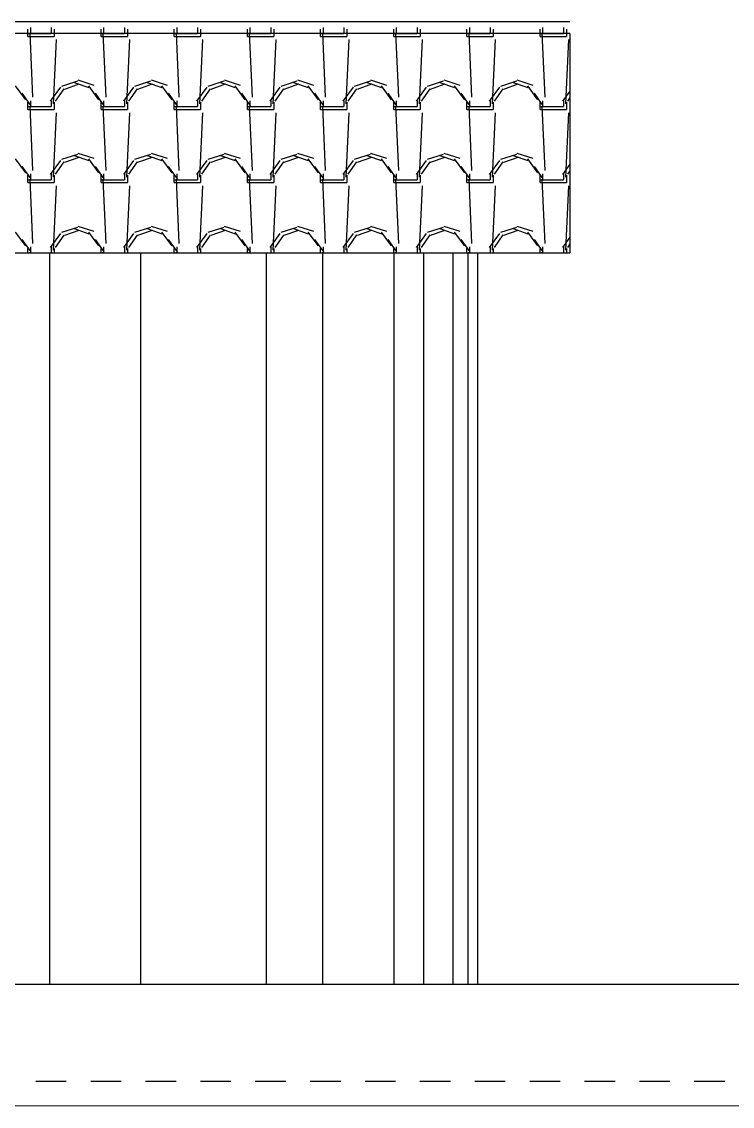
# Model space of a CAD drawing. Header units: millimetres. Extents: x 2181 to 2351, y -493 to -361.
# Drawn here: x 2246.654 to 2249.568, y -371.331 to -366.881 of the extents above; entities that cross this region are included whole.
import ezdxf

# ---------------------------------------------------------------- set-up
doc = ezdxf.new("R2010")
doc.units = ezdxf.units.MM
doc.header["$LTSCALE"] = 0.5
doc.header["$MEASUREMENT"] = 0
doc.linetypes.add('HIDDEN', pattern=[0.375, 0.25, -0.125])
doc.layers.get('0').update_dxf_attribs({"linetype": 'CONTINUOUS'})
for name, color, linetype in [('HACHURA', 253, 'CONTINUOUS'), ('P1', 1, 'CONTINUOUS'), ('P6', 4, 'CONTINUOUS'), ('PAREDE-A-DEMOLIR', 253, 'HIDDEN')]:
    doc.layers.add(name, color=color, linetype=linetype)

msp = doc.modelspace()

# ---------------------------------------------------------------- linework, layer by layer
at = {"color": 4}
msp.add_line((2247.8885, -367.8312), (2247.8882, -367.8267), dxfattribs=at)
at = {"layer": 'HACHURA'}
for p, q in [((2246.7692, -370.8289), (2246.7692, -367.8289)), ((2247.1417, -367.8289), (2247.1417, -370.8289)), ((2247.6561, -367.8289), (2247.6561, -370.8289)), ((2247.888, -367.8289), (2247.888, -370.8289)), ((2248.1805, -367.8289), (2248.1805, -370.8289)), ((2248.3015, -367.8289), (2248.3015, -370.8289)), ((2248.4225, -367.8289), (2248.4225, -370.8289)), ((2248.483, -367.8289), (2248.483, -370.8289))]:
    msp.add_line(p, q, dxfattribs=at)
at = {"layer": 'P1'}
for p, q in [((2248.9019, -366.8806), (2243.4439, -366.8806)), ((2248.9019, -366.9289), (2243.4439, -366.9289)), ((2246.6796, -366.9409), (2246.6796, -366.9109)), ((2246.6796, -366.9289), (2246.6916, -366.9289)), ((2246.7002, -367.1907), (2246.6882, -366.9267)), ((2246.6916, -366.9289), (2246.6916, -366.9049)), ((2246.6916, -366.9289), (2246.7756, -366.9289)), ((2246.7756, -366.9049), (2246.7756, -366.9289)), ((2246.7876, -366.9109), (2246.7876, -366.9409)), ((2246.9796, -366.9409), (2246.9796, -366.9109)), ((2246.9796, -366.9289), (2246.9916, -366.9289)), ((2247.0002, -367.1907), (2246.9882, -366.9267)), ((2246.9916, -366.9289), (2246.9916, -366.9049)), ((2246.9916, -366.9289), (2247.0756, -366.9289)), ((2247.0756, -366.9049), (2247.0756, -366.9289)), ((2247.0876, -366.9109), (2247.0876, -366.9409)), ((2247.2796, -366.9409), (2247.2796, -366.9109)), ((2247.2796, -366.9289), (2247.2916, -366.9289)), ((2247.3002, -367.1907), (2247.2882, -366.9267)), ((2247.2916, -366.9289), (2247.2916, -366.9049)), ((2247.2916, -366.9289), (2247.3756, -366.9289)), ((2247.3756, -366.9049), (2247.3756, -366.9289)), ((2247.3876, -366.9109), (2247.3876, -366.9409)), ((2247.5796, -366.9409), (2247.5796, -366.9109)), ((2247.5796, -366.9289), (2247.5916, -366.9289)), ((2247.6002, -367.1907), (2247.5882, -366.9267)), ((2247.5916, -366.9289), (2247.5916, -366.9049)), ((2247.5916, -366.9289), (2247.6756, -366.9289)), ((2247.6756, -366.9049), (2247.6756, -366.9289)), ((2247.6876, -366.9109), (2247.6876, -366.9409)), ((2247.8796, -366.9409), (2247.8796, -366.9109)), ((2247.8796, -366.9289), (2247.8916, -366.9289)), ((2247.9002, -367.1907), (2247.8882, -366.9267)), ((2247.8916, -366.9289), (2247.8916, -366.9049)), ((2247.8916, -366.9289), (2247.9756, -366.9289)), ((2247.9756, -366.9049), (2247.9756, -366.9289)), ((2247.9876, -366.9109), (2247.9876, -366.9409)), ((2248.1796, -366.9409), (2248.1796, -366.9109)), ((2248.1796, -366.9289), (2248.1916, -366.9289)), ((2248.2003, -367.1907), (2248.1883, -366.9267)), ((2248.1916, -366.9289), (2248.1916, -366.9049)), ((2248.1916, -366.9289), (2248.2756, -366.9289)), ((2248.2756, -366.9049), (2248.2756, -366.9289)), ((2248.2876, -366.9109), (2248.2876, -366.9409)), ((2248.4796, -366.9409), (2248.4796, -366.9109)), ((2248.4796, -366.9289), (2248.4916, -366.9289)), ((2248.5003, -367.1907), (2248.4883, -366.9267)), ((2248.4916, -366.9289), (2248.4916, -366.9049)), ((2248.4916, -366.9289), (2248.5756, -366.9289)), ((2248.5756, -366.9049), (2248.5756, -366.9289)), ((2248.5876, -366.9109), (2248.5876, -366.9409)), ((2248.7796, -366.9409), (2248.7796, -366.9109)), ((2248.7796, -366.9289), (2248.7916, -366.9289)), ((2248.8003, -367.1907), (2248.7883, -366.9267)), ((2248.7916, -366.9289), (2248.7916, -366.9049)), ((2248.7916, -366.9289), (2248.8756, -366.9289)), ((2248.8756, -366.9049), (2248.8756, -366.9289)), ((2248.8876, -366.9109), (2248.8876, -366.9409)), ((2248.9019, -366.9289), (2248.9019, -367.8289)), ((2246.6796, -366.9409), (2246.6916, -366.9409)), ((2246.6916, -366.9409), (2246.7876, -366.9409)), ((2246.7849, -367.2182), (2246.7969, -366.9542)), ((2246.9796, -366.9409), (2246.9916, -366.9409)), ((2246.9916, -366.9409), (2247.0876, -366.9409)), ((2247.0849, -367.2182), (2247.0969, -366.9542)), ((2247.2796, -366.9409), (2247.2916, -366.9409)), ((2247.2916, -366.9409), (2247.3876, -366.9409)), ((2247.3849, -367.2182), (2247.3969, -366.9542)), ((2247.5796, -366.9409), (2247.5916, -366.9409)), ((2247.5916, -366.9409), (2247.6876, -366.9409)), ((2247.6849, -367.2182), (2247.6969, -366.9542)), ((2247.8796, -366.9409), (2247.8916, -366.9409)), ((2247.8916, -366.9409), (2247.9876, -366.9409)), ((2247.9849, -367.2182), (2247.9969, -366.9542)), ((2248.1796, -366.9409), (2248.1916, -366.9409)), ((2248.1916, -366.9409), (2248.2876, -366.9409)), ((2248.2849, -367.2182), (2248.2969, -366.9542)), ((2248.4796, -366.9409), (2248.4916, -366.9409)), ((2248.4916, -366.9409), (2248.5876, -366.9409)), ((2248.5849, -367.2182), (2248.5969, -366.9542)), ((2248.7796, -366.9409), (2248.7916, -366.9409)), ((2248.7916, -366.9409), (2248.8876, -366.9409)), ((2248.8849, -367.2182), (2248.8969, -366.9542)), ((2246.6711, -367.2006), (2246.6291, -367.1436)), ((2246.813, -367.1499), (2246.771, -367.2069)), ((2246.8275, -367.1558), (2246.7915, -367.2068)), ((2246.8829, -367.1252), (2246.8169, -367.1462)), ((2246.889, -367.1374), (2246.829, -367.1584)), ((2246.9304, -367.152), (2246.8704, -367.131)), ((2246.9518, -367.142), (2246.8858, -367.121)), ((2246.9711, -367.2006), (2246.9291, -367.1436)), ((2247.113, -367.1499), (2247.071, -367.2069)), ((2247.1275, -367.1558), (2247.0915, -367.2068)), ((2247.1829, -367.1252), (2247.1169, -367.1462)), ((2247.189, -367.1374), (2247.129, -367.1584)), ((2247.2304, -367.152), (2247.1704, -367.131)), ((2247.2518, -367.142), (2247.1858, -367.121)), ((2247.2711, -367.2006), (2247.2291, -367.1436)), ((2247.413, -367.1499), (2247.371, -367.2069)), ((2247.4275, -367.1558), (2247.3915, -367.2068)), ((2247.4829, -367.1252), (2247.4169, -367.1462)), ((2247.489, -367.1374), (2247.429, -367.1584)), ((2247.5304, -367.152), (2247.4704, -367.131)), ((2247.5518, -367.142), (2247.4858, -367.121)), ((2247.5711, -367.2006), (2247.5291, -367.1436)), ((2247.713, -367.1499), (2247.671, -367.2069)), ((2247.7275, -367.1558), (2247.6915, -367.2068)), ((2247.7829, -367.1252), (2247.7169, -367.1462)), ((2247.789, -367.1374), (2247.729, -367.1584)), ((2247.8304, -367.152), (2247.7704, -367.131)), ((2247.8518, -367.142), (2247.7858, -367.121)), ((2247.8711, -367.2006), (2247.8291, -367.1436)), ((2248.013, -367.1499), (2247.971, -367.2069)), ((2248.0275, -367.1558), (2247.9915, -367.2068)), ((2248.0829, -367.1252), (2248.0169, -367.1462)), ((2248.089, -367.1374), (2248.029, -367.1584)), ((2248.1304, -367.152), (2248.0704, -367.131)), ((2248.1518, -367.142), (2248.0858, -367.121)), ((2248.1711, -367.2006), (2248.1291, -367.1436)), ((2248.313, -367.1499), (2248.271, -367.2069)), ((2248.3275, -367.1557), (2248.2915, -367.2067)), ((2248.3829, -367.1252), (2248.3169, -367.1462)), ((2248.389, -367.1374), (2248.329, -367.1584)), ((2248.4304, -367.152), (2248.3704, -367.131)), ((2248.4518, -367.142), (2248.3858, -367.121)), ((2248.4711, -367.2006), (2248.4291, -367.1436)), ((2248.613, -367.1499), (2248.571, -367.2069)), ((2248.6276, -367.1557), (2248.5916, -367.2067)), ((2248.6829, -367.1252), (2248.6169, -367.1462)), ((2248.689, -367.1374), (2248.629, -367.1584)), ((2248.7304, -367.152), (2248.6704, -367.131)), ((2248.7518, -367.142), (2248.6858, -367.121)), ((2248.7711, -367.2006), (2248.7291, -367.1436)), ((2246.6925, -367.2254), (2246.6565, -367.1744)), ((2246.6916, -367.2289), (2246.6916, -367.2049)), ((2246.7756, -367.2049), (2246.7756, -367.2289)), ((2246.9925, -367.2254), (2246.9565, -367.1744)), ((2246.9916, -367.2289), (2246.9916, -367.2049)), ((2247.0756, -367.2049), (2247.0756, -367.2289)), ((2247.2925, -367.2254), (2247.2565, -367.1744)), ((2247.2916, -367.2289), (2247.2916, -367.2049)), ((2247.3756, -367.2049), (2247.3756, -367.2289)), ((2247.5925, -367.2254), (2247.5565, -367.1744)), ((2247.5916, -367.2289), (2247.5916, -367.2049)), ((2247.6756, -367.2049), (2247.6756, -367.2289)), ((2247.8925, -367.2254), (2247.8565, -367.1744)), ((2247.8916, -367.2289), (2247.8916, -367.2049)), ((2247.9756, -367.2049), (2247.9756, -367.2289)), ((2248.1925, -367.2254), (2248.1565, -367.1744)), ((2248.1916, -367.2289), (2248.1916, -367.2049)), ((2248.2756, -367.2049), (2248.2756, -367.2289)), ((2248.4925, -367.2254), (2248.4565, -367.1744)), ((2248.4916, -367.2289), (2248.4916, -367.2049)), ((2248.5756, -367.2049), (2248.5756, -367.2289)), ((2248.7925, -367.2254), (2248.7565, -367.1744)), ((2248.7916, -367.2289), (2248.7916, -367.2049)), ((2248.9019, -367.165), (2248.871, -367.2069)), ((2248.8756, -367.2049), (2248.8756, -367.2289)), ((2248.9019, -367.192), (2248.8916, -367.2067)), ((2246.6796, -367.2409), (2246.6796, -367.2109)), ((2246.6796, -367.2289), (2246.6916, -367.2289)), ((2246.6796, -367.2409), (2246.6916, -367.2409)), ((2246.7002, -367.4907), (2246.6882, -367.2267)), ((2246.6916, -367.2289), (2246.7756, -367.2289)), ((2246.6916, -367.2409), (2246.7876, -367.2409)), ((2246.7876, -367.2109), (2246.7876, -367.2409)), ((2246.9796, -367.2409), (2246.9796, -367.2109)), ((2246.9796, -367.2289), (2246.9916, -367.2289)), ((2246.9796, -367.2409), (2246.9916, -367.2409)), ((2247.0002, -367.4907), (2246.9882, -367.2267)), ((2246.9916, -367.2289), (2247.0756, -367.2289)), ((2246.9916, -367.2409), (2247.0876, -367.2409)), ((2247.0876, -367.2109), (2247.0876, -367.2409)), ((2247.2796, -367.2409), (2247.2796, -367.2109)), ((2247.2796, -367.2289), (2247.2916, -367.2289)), ((2247.2796, -367.2409), (2247.2916, -367.2409)), ((2247.3002, -367.4907), (2247.2882, -367.2267)), ((2247.2916, -367.2289), (2247.3756, -367.2289)), ((2247.2916, -367.2409), (2247.3876, -367.2409)), ((2247.3876, -367.2109), (2247.3876, -367.2409)), ((2247.5796, -367.2409), (2247.5796, -367.2109)), ((2247.5796, -367.2289), (2247.5916, -367.2289)), ((2247.5796, -367.2409), (2247.5916, -367.2409)), ((2247.6002, -367.4907), (2247.5882, -367.2267)), ((2247.5916, -367.2289), (2247.6756, -367.2289)), ((2247.5916, -367.2409), (2247.6876, -367.2409)), ((2247.6876, -367.2109), (2247.6876, -367.2409)), ((2247.8796, -367.2409), (2247.8796, -367.2109)), ((2247.8796, -367.2289), (2247.8916, -367.2289)), ((2247.8796, -367.2409), (2247.8916, -367.2409)), ((2247.9002, -367.4907), (2247.8882, -367.2267)), ((2247.8916, -367.2289), (2247.9756, -367.2289)), ((2247.8916, -367.2409), (2247.9876, -367.2409)), ((2247.9876, -367.2109), (2247.9876, -367.2409)), ((2248.1796, -367.2409), (2248.1796, -367.2109)), ((2248.1796, -367.2289), (2248.1916, -367.2289)), ((2248.1796, -367.2409), (2248.1916, -367.2409)), ((2248.2003, -367.4907), (2248.1883, -367.2267)), ((2248.1916, -367.2289), (2248.2756, -367.2289)), ((2248.1916, -367.2409), (2248.2876, -367.2409)), ((2248.2876, -367.2109), (2248.2876, -367.2409)), ((2248.4796, -367.2409), (2248.4796, -367.2109)), ((2248.4796, -367.2289), (2248.4916, -367.2289)), ((2248.4796, -367.2409), (2248.4916, -367.2409)), ((2248.5003, -367.4907), (2248.4883, -367.2267)), ((2248.4916, -367.2289), (2248.5756, -367.2289)), ((2248.4916, -367.2409), (2248.5876, -367.2409)), ((2248.5876, -367.2109), (2248.5876, -367.2409)), ((2248.7796, -367.2409), (2248.7796, -367.2109)), ((2248.7796, -367.2289), (2248.7916, -367.2289)), ((2248.7796, -367.2409), (2248.7916, -367.2409)), ((2248.8003, -367.4907), (2248.7883, -367.2267)), ((2248.7916, -367.2289), (2248.8756, -367.2289)), ((2248.7916, -367.2409), (2248.8876, -367.2409)), ((2248.8876, -367.2109), (2248.8876, -367.2409)), ((2246.7849, -367.5182), (2246.7969, -367.2542)), ((2247.0849, -367.5182), (2247.0969, -367.2542)), ((2247.3849, -367.5182), (2247.3969, -367.2542)), ((2247.6849, -367.5182), (2247.6969, -367.2542)), ((2247.9849, -367.5182), (2247.9969, -367.2542)), ((2248.2849, -367.5182), (2248.2969, -367.2542)), ((2248.5849, -367.5182), (2248.5969, -367.2542)), ((2248.8849, -367.5182), (2248.8969, -367.2542)), ((2246.8829, -367.4252), (2246.8169, -367.4462)), ((2246.9518, -367.442), (2246.8858, -367.421)), ((2247.1829, -367.4252), (2247.1169, -367.4462)), ((2247.2518, -367.442), (2247.1858, -367.421)), ((2247.4829, -367.4252), (2247.4169, -367.4462)), ((2247.5518, -367.442), (2247.4858, -367.421)), ((2247.7829, -367.4252), (2247.7169, -367.4462)), ((2247.8518, -367.442), (2247.7858, -367.421)), ((2248.0829, -367.4252), (2248.0169, -367.4462)), ((2248.1518, -367.442), (2248.0858, -367.421)), ((2248.3829, -367.4252), (2248.3169, -367.4462)), ((2248.4518, -367.442), (2248.3858, -367.421)), ((2248.6829, -367.4252), (2248.6169, -367.4462)), ((2248.7518, -367.442), (2248.6858, -367.421)), ((2246.6711, -367.5006), (2246.6291, -367.4436)), ((2246.813, -367.4499), (2246.771, -367.5069)), ((2246.8275, -367.4558), (2246.7915, -367.5068)), ((2246.889, -367.4374), (2246.829, -367.4584)), ((2246.9304, -367.4521), (2246.8704, -367.4311)), ((2246.9711, -367.5006), (2246.9291, -367.4436)), ((2247.113, -367.4499), (2247.071, -367.5069)), ((2247.1275, -367.4558), (2247.0915, -367.5068)), ((2247.189, -367.4374), (2247.129, -367.4584)), ((2247.2304, -367.4521), (2247.1704, -367.4311)), ((2247.2711, -367.5006), (2247.2291, -367.4436)), ((2247.413, -367.4499), (2247.371, -367.5069)), ((2247.4275, -367.4558), (2247.3915, -367.5068)), ((2247.489, -367.4374), (2247.429, -367.4584)), ((2247.5304, -367.4521), (2247.4704, -367.4311)), ((2247.5711, -367.5006), (2247.5291, -367.4436)), ((2247.713, -367.4499), (2247.671, -367.5069)), ((2247.7275, -367.4558), (2247.6915, -367.5068)), ((2247.789, -367.4374), (2247.729, -367.4584)), ((2247.8304, -367.4521), (2247.7704, -367.4311)), ((2247.8711, -367.5006), (2247.8291, -367.4436)), ((2248.013, -367.4499), (2247.971, -367.5069)), ((2248.0275, -367.4558), (2247.9915, -367.5068)), ((2248.089, -367.4374), (2248.029, -367.4584)), ((2248.1304, -367.4521), (2248.0704, -367.4311)), ((2248.1711, -367.5006), (2248.1291, -367.4436)), ((2248.313, -367.4499), (2248.271, -367.5069)), ((2248.3276, -367.4557), (2248.2916, -367.5067)), ((2248.389, -367.4374), (2248.329, -367.4584)), ((2248.4304, -367.4521), (2248.3704, -367.4311)), ((2248.4711, -367.5006), (2248.4291, -367.4436)), ((2248.613, -367.4499), (2248.571, -367.5069)), ((2248.6276, -367.4557), (2248.5916, -367.5067)), ((2248.689, -367.4374), (2248.629, -367.4584)), ((2248.7304, -367.4521), (2248.6704, -367.4311)), ((2248.7711, -367.5006), (2248.7291, -367.4436)), ((2248.9019, -367.465), (2248.871, -367.5069)), ((2246.6925, -367.5254), (2246.6565, -367.4744)), ((2246.6796, -367.5409), (2246.6796, -367.5109)), ((2246.6916, -367.5289), (2246.6916, -367.5049)), ((2246.7756, -367.5049), (2246.7756, -367.5289)), ((2246.7876, -367.5109), (2246.7876, -367.5409)), ((2246.9925, -367.5254), (2246.9565, -367.4744)), ((2246.9796, -367.5409), (2246.9796, -367.5109)), ((2246.9916, -367.5289), (2246.9916, -367.5049)), ((2247.0756, -367.5049), (2247.0756, -367.5289)), ((2247.0876, -367.5109), (2247.0876, -367.5409)), ((2247.2925, -367.5254), (2247.2565, -367.4744)), ((2247.2796, -367.5409), (2247.2796, -367.5109)), ((2247.2916, -367.5289), (2247.2916, -367.5049)), ((2247.3756, -367.5049), (2247.3756, -367.5289)), ((2247.3876, -367.5109), (2247.3876, -367.5409)), ((2247.5925, -367.5254), (2247.5565, -367.4744)), ((2247.5796, -367.5409), (2247.5796, -367.5109)), ((2247.5916, -367.5289), (2247.5916, -367.5049)), ((2247.6756, -367.5049), (2247.6756, -367.5289)), ((2247.6876, -367.5109), (2247.6876, -367.5409)), ((2247.8925, -367.5254), (2247.8565, -367.4744)), ((2247.8796, -367.5409), (2247.8796, -367.5109)), ((2247.8916, -367.5289), (2247.8916, -367.5049)), ((2247.9756, -367.5049), (2247.9756, -367.5289)), ((2247.9876, -367.5109), (2247.9876, -367.5409)), ((2248.1925, -367.5254), (2248.1565, -367.4744)), ((2248.1796, -367.5409), (2248.1796, -367.5109)), ((2248.1916, -367.5289), (2248.1916, -367.5049)), ((2248.2756, -367.5049), (2248.2756, -367.5289)), ((2248.2876, -367.5109), (2248.2876, -367.5409)), ((2248.4925, -367.5254), (2248.4565, -367.4744)), ((2248.4796, -367.5409), (2248.4796, -367.5109)), ((2248.4916, -367.5289), (2248.4916, -367.5049)), ((2248.5756, -367.5049), (2248.5756, -367.5289)), ((2248.5876, -367.5109), (2248.5876, -367.5409)), ((2248.7925, -367.5254), (2248.7565, -367.4744)), ((2248.7796, -367.5409), (2248.7796, -367.5109)), ((2248.7916, -367.5289), (2248.7916, -367.5049)), ((2248.8756, -367.5049), (2248.8756, -367.5289)), ((2248.8876, -367.5109), (2248.8876, -367.5409)), ((2248.9019, -367.492), (2248.8916, -367.5067)), ((2246.6796, -367.5289), (2246.6916, -367.5289)), ((2246.6796, -367.5409), (2246.6916, -367.5409)), ((2246.7002, -367.7907), (2246.6882, -367.5267)), ((2246.6916, -367.5289), (2246.7756, -367.5289)), ((2246.6916, -367.5409), (2246.7876, -367.5409)), ((2246.7849, -367.8182), (2246.7969, -367.5542)), ((2246.9796, -367.5289), (2246.9916, -367.5289)), ((2246.9796, -367.5409), (2246.9916, -367.5409)), ((2247.0002, -367.7907), (2246.9882, -367.5267)), ((2246.9916, -367.5289), (2247.0756, -367.5289)), ((2246.9916, -367.5409), (2247.0876, -367.5409)), ((2247.0849, -367.8182), (2247.0969, -367.5542)), ((2247.2796, -367.5289), (2247.2916, -367.5289)), ((2247.2796, -367.5409), (2247.2916, -367.5409)), ((2247.3002, -367.7907), (2247.2882, -367.5267)), ((2247.2916, -367.5289), (2247.3756, -367.5289)), ((2247.2916, -367.5409), (2247.3876, -367.5409)), ((2247.3849, -367.8182), (2247.3969, -367.5542)), ((2247.5796, -367.5289), (2247.5916, -367.5289)), ((2247.5796, -367.5409), (2247.5916, -367.5409)), ((2247.6002, -367.7907), (2247.5882, -367.5267)), ((2247.5916, -367.5289), (2247.6756, -367.5289)), ((2247.5916, -367.5409), (2247.6876, -367.5409)), ((2247.6849, -367.8182), (2247.6969, -367.5542)), ((2247.8796, -367.5289), (2247.8916, -367.5289)), ((2247.8796, -367.5409), (2247.8916, -367.5409)), ((2247.9002, -367.7907), (2247.8882, -367.5267)), ((2247.8916, -367.5289), (2247.9756, -367.5289)), ((2247.8916, -367.5409), (2247.9876, -367.5409)), ((2247.9849, -367.8182), (2247.9969, -367.5542)), ((2248.1796, -367.5289), (2248.1916, -367.5289)), ((2248.1796, -367.5409), (2248.1916, -367.5409)), ((2248.2003, -367.7907), (2248.1883, -367.5267)), ((2248.1916, -367.5289), (2248.2756, -367.5289)), ((2248.1916, -367.5409), (2248.2876, -367.5409)), ((2248.2849, -367.8182), (2248.2969, -367.5542)), ((2248.4796, -367.5289), (2248.4916, -367.5289)), ((2248.4796, -367.5409), (2248.4916, -367.5409)), ((2248.5003, -367.7907), (2248.4883, -367.5267)), ((2248.4916, -367.5289), (2248.5756, -367.5289)), ((2248.4916, -367.5409), (2248.5876, -367.5409)), ((2248.5849, -367.8182), (2248.5969, -367.5542)), ((2248.7796, -367.5289), (2248.7916, -367.5289)), ((2248.7796, -367.5409), (2248.7916, -367.5409)), ((2248.8003, -367.7907), (2248.7883, -367.5267)), ((2248.7916, -367.5289), (2248.8756, -367.5289)), ((2248.7916, -367.5409), (2248.8876, -367.5409)), ((2248.8849, -367.8182), (2248.8969, -367.5542)), ((2246.8829, -367.7252), (2246.8169, -367.7462)), ((2246.889, -367.7374), (2246.829, -367.7584)), ((2246.9304, -367.7521), (2246.8704, -367.7311)), ((2246.9518, -367.742), (2246.8858, -367.721)), ((2247.1829, -367.7252), (2247.1169, -367.7462)), ((2247.189, -367.7374), (2247.129, -367.7584)), ((2247.2304, -367.7521), (2247.1704, -367.7311)), ((2247.2518, -367.742), (2247.1858, -367.721)), ((2247.4829, -367.7252), (2247.4169, -367.7462)), ((2247.489, -367.7374), (2247.429, -367.7584)), ((2247.5304, -367.7521), (2247.4704, -367.7311)), ((2247.5518, -367.742), (2247.4858, -367.721)), ((2247.7829, -367.7252), (2247.7169, -367.7462)), ((2247.789, -367.7374), (2247.729, -367.7584)), ((2247.8304, -367.7521), (2247.7704, -367.7311)), ((2247.8518, -367.742), (2247.7858, -367.721)), ((2248.0829, -367.7252), (2248.0169, -367.7462)), ((2248.089, -367.7374), (2248.029, -367.7584)), ((2248.1304, -367.7521), (2248.0704, -367.7311)), ((2248.1518, -367.742), (2248.0858, -367.721)), ((2248.3829, -367.7252), (2248.3169, -367.7462)), ((2248.389, -367.7374), (2248.329, -367.7584)), ((2248.4304, -367.7521), (2248.3704, -367.7311)), ((2248.4518, -367.742), (2248.3858, -367.721)), ((2248.6829, -367.7252), (2248.6169, -367.7462)), ((2248.689, -367.7374), (2248.629, -367.7584)), ((2248.7304, -367.7521), (2248.6704, -367.7311)), ((2248.7518, -367.742), (2248.6858, -367.721)), ((2246.6711, -367.8006), (2246.6291, -367.7436)), ((2246.6925, -367.8254), (2246.6565, -367.7744)), ((2246.813, -367.7499), (2246.771, -367.8069)), ((2246.8275, -367.7558), (2246.7915, -367.8068)), ((2246.9711, -367.8006), (2246.9291, -367.7436)), ((2246.9925, -367.8254), (2246.9565, -367.7744)), ((2247.113, -367.7499), (2247.071, -367.8069)), ((2247.1275, -367.7558), (2247.0915, -367.8068)), ((2247.2711, -367.8006), (2247.2291, -367.7436)), ((2247.2925, -367.8254), (2247.2565, -367.7744)), ((2247.413, -367.7499), (2247.371, -367.8069)), ((2247.4275, -367.7558), (2247.3915, -367.8068)), ((2247.5711, -367.8006), (2247.5291, -367.7436)), ((2247.5925, -367.8254), (2247.5565, -367.7744)), ((2247.713, -367.7499), (2247.671, -367.8069)), ((2247.7275, -367.7558), (2247.6915, -367.8068)), ((2247.8711, -367.8006), (2247.8291, -367.7436)), ((2247.8925, -367.8254), (2247.8565, -367.7744)), ((2248.013, -367.7499), (2247.971, -367.8069)), ((2248.0276, -367.7557), (2247.9916, -367.8067)), ((2248.1711, -367.8006), (2248.1291, -367.7436)), ((2248.1925, -367.8254), (2248.1565, -367.7744)), ((2248.313, -367.7499), (2248.271, -367.8069)), ((2248.3276, -367.7557), (2248.2916, -367.8067)), ((2248.4711, -367.8006), (2248.4291, -367.7436)), ((2248.4925, -367.8254), (2248.4565, -367.7744)), ((2248.613, -367.7499), (2248.571, -367.8069)), ((2248.6276, -367.7557), (2248.5916, -367.8067)), ((2248.7711, -367.8006), (2248.7291, -367.7436)), ((2248.7925, -367.8254), (2248.7565, -367.7744)), ((2248.9019, -367.7649), (2248.871, -367.8069)), ((2246.6796, -367.8312), (2246.6796, -367.8109)), ((2246.6884, -367.8312), (2246.6882, -367.8267)), ((2246.6916, -367.8289), (2246.6916, -367.8049)), ((2246.7756, -367.8049), (2246.7756, -367.8289)), ((2246.7876, -367.8109), (2246.7876, -367.8312)), ((2246.9796, -367.8312), (2246.9796, -367.8109)), ((2246.9884, -367.8312), (2246.9882, -367.8267)), ((2246.9916, -367.8289), (2246.9916, -367.8049)), ((2247.0756, -367.8049), (2247.0756, -367.8289)), ((2247.0876, -367.8109), (2247.0876, -367.8312)), ((2247.2796, -367.8312), (2247.2796, -367.8109)), ((2247.2884, -367.8312), (2247.2882, -367.8267)), ((2247.2916, -367.8289), (2247.2916, -367.8049)), ((2247.3756, -367.8049), (2247.3756, -367.8289)), ((2247.3876, -367.8109), (2247.3876, -367.8312)), ((2247.5796, -367.8312), (2247.5796, -367.8109)), ((2247.5884, -367.8312), (2247.5882, -367.8267)), ((2247.5916, -367.8289), (2247.5916, -367.8049)), ((2247.6756, -367.8049), (2247.6756, -367.8289)), ((2247.6876, -367.8109), (2247.6876, -367.8312)), ((2247.8796, -367.8312), (2247.8796, -367.8109)), ((2247.8916, -367.8289), (2247.8916, -367.8049)), ((2247.9756, -367.8049), (2247.9756, -367.8289)), ((2247.9876, -367.8109), (2247.9876, -367.8312)), ((2248.1796, -367.8312), (2248.1796, -367.8109)), ((2248.1885, -367.8312), (2248.1883, -367.8267)), ((2248.1916, -367.8289), (2248.1916, -367.8049)), ((2248.2756, -367.8049), (2248.2756, -367.8289)), ((2248.2876, -367.8109), (2248.2876, -367.8312)), ((2248.4796, -367.8312), (2248.4796, -367.8109)), ((2248.4885, -367.8312), (2248.4883, -367.8267)), ((2248.4916, -367.8289), (2248.4916, -367.8049)), ((2248.5756, -367.8049), (2248.5756, -367.8289)), ((2248.5876, -367.8109), (2248.5876, -367.8312)), ((2248.7796, -367.8312), (2248.7796, -367.8109)), ((2248.7885, -367.8312), (2248.7883, -367.8267)), ((2248.7916, -367.8289), (2248.7916, -367.8049)), ((2248.8756, -367.8049), (2248.8756, -367.8289)), ((2248.8876, -367.8109), (2248.8876, -367.8312)), ((2248.9019, -367.792), (2248.8916, -367.8067)), ((2243.7593, -367.8289), (2248.5234, -367.8289)), ((2246.6796, -367.8289), (2246.6916, -367.8289)), ((2246.6916, -367.8289), (2246.7756, -367.8289)), ((2246.9796, -367.8289), (2246.9916, -367.8289)), ((2246.9916, -367.8289), (2247.0756, -367.8289)), ((2247.2796, -367.8289), (2247.2916, -367.8289)), ((2247.2916, -367.8289), (2247.3756, -367.8289)), ((2247.5796, -367.8289), (2247.5916, -367.8289)), ((2247.5916, -367.8289), (2247.6756, -367.8289)), ((2247.8796, -367.8289), (2247.8916, -367.8289)), ((2247.8916, -367.8289), (2247.9756, -367.8289)), ((2248.1796, -367.8289), (2248.1916, -367.8289)), ((2248.1916, -367.8289), (2248.2756, -367.8289)), ((2248.4796, -367.8289), (2248.4916, -367.8289)), ((2248.4916, -367.8289), (2248.5756, -367.8289)), ((2248.5234, -367.8289), (2248.9019, -367.8289)), ((2248.7796, -367.8289), (2248.7916, -367.8289)), ((2248.7916, -367.8289), (2248.8756, -367.8289))]:
    msp.add_line(p, q, dxfattribs=at)
at = {"layer": 'P6'}
for p, q in [((2248.5234, -367.8289), (2248.5234, -370.8289)), ((2241.9079, -370.8289), (2249.9582, -370.8289)), ((2216.5621, -371.3305), (2261.131, -371.3267))]:
    msp.add_line(p, q, dxfattribs=at)
at = {"layer": 'PAREDE-A-DEMOLIR'}
msp.add_line((2216.5621, -371.2305), (2261.131, -371.2267), dxfattribs=at)

doc.saveas('drawing.dxf')
